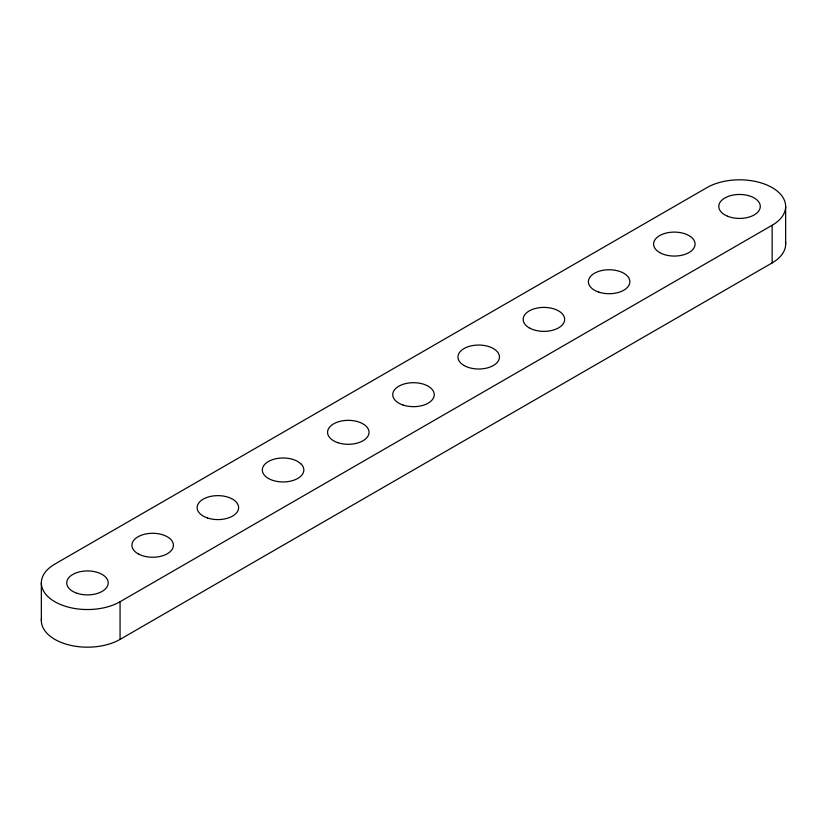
<?xml version="1.0" encoding="UTF-8"?>
<svg xmlns="http://www.w3.org/2000/svg" width="827" height="827" viewBox="0 0 827 827"><rect width="100%" height="100%" fill="white"/><g stroke="black" fill="none" stroke-linecap="round" stroke-linejoin="round"><path stroke-width="1.24" d="M120.06 601.736L772.149 225.264A46.105 26.619 0 0 0 772.149 187.615A46.105 26.619 0 0 0 706.94 187.615L54.851 564.086A46.105 26.619 0 0 0 54.851 601.736A46.105 26.619 0 0 0 120.06 601.736L120.06 639.385A46.105 26.619 0 0 1 67.979 644.688A46.105 26.619 0 0 1 41.526 618.245M120.06 639.385L772.149 262.914A46.105 26.619 0 0 0 785.474 241.773M785.65 206.44L785.65 244.089M772.149 225.264L772.149 262.914M41.35 582.911L41.35 620.56M300.739 463.678L297.317 461.249A20.747 11.981 0 0 0 263.379 466.211A20.747 11.981 0 0 0 285.511 481.872A20.747 11.981 0 0 0 300.739 463.678M727.553 216.219A20.747 11.981 0 0 0 760.199 207.546A20.747 11.981 0 0 0 730.861 195.554A20.747 11.981 0 0 0 727.553 216.219M207.505 517.991A20.747 11.981 0 0 0 238.621 507.623A20.747 11.981 0 0 0 207.505 497.244A20.747 11.981 0 0 0 207.505 517.991M138.729 554.142A20.747 11.981 0 0 0 172.946 547.794A20.747 11.981 0 0 0 146.327 533.86A20.747 11.981 0 0 0 138.729 554.142M77.087 593.29A20.747 11.981 0 0 0 108.213 582.911A20.747 11.981 0 0 0 77.087 572.542A20.747 11.981 0 0 0 77.087 593.29M337.912 442.693A20.747 11.981 0 0 0 369.038 432.325A20.747 11.981 0 0 0 337.912 421.946A20.747 11.981 0 0 0 337.912 442.693M464.04 365.503A20.747 11.981 0 0 0 498.753 360.127A20.747 11.981 0 0 0 473.333 345.459A20.747 11.981 0 0 0 464.04 365.503M403.121 405.054A20.747 11.981 0 0 0 434.247 394.675A20.747 11.981 0 0 0 403.121 384.297A20.747 11.981 0 0 0 403.121 405.054M529.249 327.854A20.747 11.981 0 0 0 563.962 322.478A20.747 11.981 0 0 0 538.542 307.809A20.747 11.981 0 0 0 529.249 327.854M598.748 292.107A20.747 11.981 0 0 0 629.874 281.738A20.747 11.981 0 0 0 598.748 271.359A20.747 11.981 0 0 0 598.748 292.107M659.657 252.555A20.747 11.981 0 0 0 694.37 247.19A20.747 11.981 0 0 0 668.96 232.511A20.747 11.981 0 0 0 659.657 252.555"/></g></svg>
